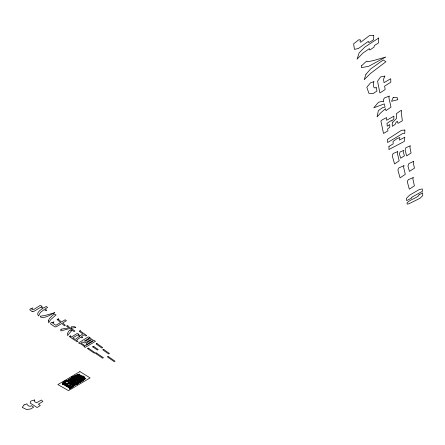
<?xml version="1.0" encoding="UTF-8"?>
<svg xmlns="http://www.w3.org/2000/svg" width="445" height="445" viewBox="0 0 445 445"><rect width="100%" height="100%" fill="white"/><g stroke="black" fill="none" stroke-linecap="round" stroke-linejoin="round"><path stroke-width="0.67" d="M57.199 319.349L58.434 318.759L58.34 319.043M62.2 383.874L78.693 374.162L85.913 378.589L69.642 388.146L62.2 383.874L64.169 381.287L67.028 380.208L67.167 381.165L68.658 382.644L70.271 382.856L71.295 382.272L73.225 383.89L70.427 385.643L66.366 386.266M84.122 379.179L80.745 381.148L79.088 380.197L78.214 381.215L78.331 382.044L76.245 383.501L75.305 382.694L74.899 381.365L77.219 378.884L74.944 376.631L76.54 375.107L79.672 374.073L79.394 375.157L84.066 379.196M71.784 330.585L69.604 330.207A14.296 7.087 -21.7 0 0 68.363 331.736L67.34 333.928L67.684 335.608A36.946 18.011 -22.3 0 1 71.812 330.591M32.084 311.45L29.837 309.876A1.207 0.64 -19.7 0 1 29.798 309.609L30.499 308.808A2.837 1.496 -19.8 0 1 30.944 308.535L32.969 307.912L31.651 309.014L33.052 309.965L39.978 305.498L41.964 306.188L41.552 306.616L43.582 308.035L46.202 306.449L47.621 307.445L45.006 309.025L46.808 310.282L45.924 310.816L44.138 309.575L41.046 311.934A10.519 5.468 -20.5 0 0 40.011 313.074L38.604 315.944C35.494 313.219 40.495 309.853 42.692 308.574L40.751 307.222L34.165 311.211A1.58 0.829 -19.8 0 1 32.09 311.444M88.622 348.346L95.097 352.74L94.296 353.208L87.621 348.691A1.129 0.54 -21.9 0 1 87.515 348.34L88.561 348.046A0.879 0.423 -21.9 0 0 88.605 348.352M70.61 336.359L71.545 336.993L77.135 333.455L78.665 334.123L78.353 334.429L80.261 335.747L82.831 333.884L79.355 331.447A1.174 0.579 -21.7 0 1 79.238 331.069L80.428 330.502L80.328 330.769A0.901 0.445 -21.7 0 0 80.378 331.091L86.719 335.536L85.891 336.025L84.055 334.74L81.485 336.598L82.759 337.482L81.936 337.972L80.74 337.149L76.401 340.286L77.925 341.321L77.102 341.81L69.565 336.715A1.274 0.629 -21.3 0 1 69.448 336.342L70.638 335.78L70.538 336.042A0.912 0.451 -21.3 0 0 70.594 336.37M92.866 346.922L97.411 350.054L98.212 349.575L93.867 346.577M58.312 319.048A1.113 0.573 -20.9 0 0 58.434 319.365L61.471 321.974L65.131 319.777L66.427 320.689L62.628 322.97L65.359 325.289L64.469 325.779L61.766 323.482L56.721 326.513A1.507 0.762 -20.7 0 1 54.757 326.758L50.469 323.849L51.053 322.792A2.837 1.446 -20.6 0 1 51.648 322.425L51.998 322.664L53.934 321.896L52.644 323.103L55.898 325.317L60.592 322.497L57.344 319.732A1.391 0.712 -20.8 0 1 57.171 319.36M93.85 346.583A0.929 0.445 -22.1 0 1 93.795 346.288L92.749 346.583A1.185 0.567 -22.1 0 0 92.86 346.928M34.632 399.988L34.621 401.59L36.434 402.847L41.402 400.011L42.87 401.423L38.392 404.205L40.289 405.517L37.096 407.52L30.143 403.048L30.777 401.101L34.632 399.988M388.98 146.372L388.941 149.526L404.244 141.465L404.872 137.182L399.493 140.097L399.844 137.516L396.907 138.673L393.024 141.465L393.174 143.869L388.98 146.372M373.767 35.428L373.628 39.75L368.788 42.675L368.332 41.335L358.453 48.488L354.404 49.373L353.647 43.799L358.92 39.683L360.75 40.111L359.938 41.268L360.689 42.297L369.344 35.65L373.767 35.428M64.614 381.816L64.553 383.279L71.133 387.462L75.461 384.591L70.021 380.859L69.359 379.724L64.614 381.816M86.108 344.124L86.502 345.131L85.234 345.882L81.012 343.017L82.859 341.921L84.038 342.728A1.407 0.684 -21.8 0 0 85.841 342.472L90.697 339.596L91.225 339.969L87.437 342.366L86.108 344.124M403.326 150.555L403.248 152.251L404.472 155.761L400.656 158.231L399.438 153.953L400.027 152.018L403.326 150.555M404.878 130.051L404.722 133.439L402.569 133.589L387.595 142.534L387.523 139.346L401.496 130.285L404.878 130.051M410.129 145.832L410.017 148.068L411.097 152.963L406.647 155.895L405.122 150.238L405.89 147.701L410.129 145.832M361.546 65.799L361.446 67.612L368.599 66.338L385.821 57.021L374.017 60.409L367.542 61.811L366.658 61.048L361.546 65.799M70.889 381.671L70.855 382.272L66.605 384.953L64.525 383.334L66.906 381.104L75.377 375.608L78.854 374.646L80.69 376.064L77.146 378.3L76.067 378.372L70.889 381.671M393.92 116.629L393.764 119.138L391.539 121.062L391.35 120.473L387 123.326L387.261 126.202L389.709 124.589L389.831 127.22L387.634 128.939L387.957 130.824L383.534 133.472L380.892 121.029L382.149 119.905L386.588 117.563L386.627 120.284L393.03 116.679L393.92 116.629M378.723 38.003L378.406 43.026L374.395 45.507L373.928 47.203L370.084 49.896L369.489 49.901L369.395 48.6L362.786 53.211L357.096 59.174L359.104 52.911L364.867 47.053L378.723 38.003M75.544 375.903L75.411 377.588L77.074 378.951L82.108 376.075L83.421 377.588L78.871 380.419L80.606 381.849L76.718 384.257L70.36 379.368L71.717 376.987L75.544 375.903M397.608 151.65L397.446 153.575L399.182 160.79L394.548 163.955L392.251 155.733L393.113 153.508L397.608 151.65M413.628 161.39L413.427 163.554L414.467 168.171L409.456 171.381L407.959 166.068L408.888 163.56L413.628 161.39M48.26 320.906L48.739 322.775L49.49 321.424A20.337 10.341 -21.2 0 1 51.286 319.082L56.07 314.888L54.234 314.131L53.556 314.632A20.698 10.558 -21.2 0 0 51.575 316.278L49.389 318.637L48.26 320.906M79.288 376.631L79.049 378.767L84.706 376.954L83.043 376.031L79.288 376.631M71.74 326.786L71.539 328.254L75.795 327.392A6.219 3.104 -21.3 0 0 74.271 326.686L71.74 326.786M403.938 165.679L403.676 167.548L405.3 174.379L400.072 177.828L397.88 170.079L398.915 167.86L403.938 165.679M61.015 329.239L60.776 330.935L68.625 328.816L65.326 328.56A15.547 7.704 -20.9 0 0 63.668 328.716L61.015 329.239M389.186 96.098L388.919 97.872L390.994 107.145L386.015 110.633L385.537 108.691L380.514 113.019L377.082 116.918L378.372 110.588L382.594 107.673L385.059 107.078L384.28 103.896L373.778 107.801L378.428 102.305L381.977 101.293L383.635 101.844L383.306 100.136L384.33 98.039L389.186 96.098M40.69 316.122L40.706 317.252C45.535 318.531 50.469 314.587 54.807 312.685L45.435 315.383A27.279 14.529 -20.4 0 1 43.059 315.817L40.69 316.122M70.621 378.434L70.399 379.591L71.372 380.341L69.509 380.358L66.355 381.426L63.802 384.791L72.796 381.204L74.793 382.578L72.557 383.267L69.453 385.353L70.577 388.568L72.518 386.149L75.889 383.262L77.113 384.102L80.762 381.621L75.133 377.594L74.721 376.709L70.621 378.434M392.796 122.158L392.173 124.633L392.39 126.33L395.26 124.3L395.766 122.792L397.268 121.212L397.997 123.354L402.347 120.773L401.24 112.285L401.718 110.421L400.266 110.916L396.311 113.703L396.617 118.353L392.796 122.158M413.227 177.566L412.865 178.962L414.406 185.843L409.311 189.181L407.231 181.432L408.349 179.691L413.227 177.566M66.95 325.951L66.861 326.268A1.196 0.601 -21.2 0 0 66.989 326.658L74.115 331.592L74.971 331.08L68.074 326.285A0.918 0.462 -21.2 0 1 67.974 325.968L68.074 325.69L66.95 325.951M373.906 81.696L373.344 83.632L373.65 87.053L374.979 88.027L376.337 87.226L376.943 91.064L373.116 93.561L368.944 93.394L366.825 87.27L370.496 82.842L373.906 81.696M70.043 378.801L69.654 380.058L76.479 384.502L80.818 381.626L75.127 377.633L74.788 376.715L70.043 378.801M365.979 74.204L364.205 79.7L370.446 73.492L385.937 61.738L383.251 59.969L370.691 68.931L365.979 74.204M96.331 343.54L96.231 343.835A1.09 0.523 -22.2 0 0 96.337 344.174L101.911 348.068L102.712 347.595L97.344 343.829A0.934 0.445 -22.3 0 1 97.271 343.534L96.331 343.54M418.984 194.849L418.695 195.733C415.202 198.654 410.284 199.471 407.036 202.831L407.181 204.144L408.955 203.777L420.169 198.181L422.75 195.594L422.65 192.835L418.984 194.849M95.853 352.991L95.758 353.274A1.113 0.523 -22.2 0 0 95.853 353.619L102.628 358.208L103.429 357.741L96.854 353.263A0.851 0.401 -22.2 0 1 96.782 352.985L95.853 352.991M103.101 349.442L103.001 349.731A1.107 0.523 -22.4 0 0 103.09 350.076L108.663 353.953L109.453 353.486L104.074 349.726A0.784 0.367 -22.5 0 1 104.03 349.436L103.101 349.442M107.779 356.595L107.679 356.873A1.079 0.501 -22.6 0 0 107.785 357.196L114.276 361.663L115.049 361.207L108.741 356.851A0.812 0.378 -22.6 0 1 108.686 356.584L107.779 356.595M384.842 76.117L383.501 79.405L384.035 82.659L390.738 78.715L390.832 82.158L384.614 86.174L385.17 89.562L379.874 92.972L377.571 81.185L380.547 76.946L384.842 76.117M411.914 197.157L411.53 198.092L406.691 200.606L406.335 198.464L409.339 195.349L419.107 189.642L422.216 188.908L422.589 191.189L411.914 197.157M393.269 97.372L391.528 101.299L397.808 99.669L397.007 97.427L393.269 97.372M67.979 380.353L67.601 380.948L68.563 381.226L74.209 377.165L78.025 376.342L79.177 378.072L75.784 380.036L74.988 379.579L68.402 384.057L65.109 385.075L62.834 382.989L66.249 380.486L67.979 380.353M24.086 404.894L22.25 407.392L26.711 409.572L30.844 408.899L33.598 407.175L31.489 405.679L30.477 406.257L28.803 406.09L27.162 404.716L26.95 403.81L24.086 404.894M87.164 344.63L93.055 341.248L92.399 340.787L88.444 343.334A7.009 3.365 -22.1 0 0 87.648 344.068L87.164 344.63M83.51 378.884L81.797 380.97L70.983 386.36L68.969 386.877L68.013 386.049C70.822 382.889 75.427 382.344 78.481 379.618L78.209 379.351L81.741 377.121L83.51 378.884M71.834 383.557L69.203 386.566L69.348 389.191L73.086 385.52L83.538 377.989L80.484 377.699L71.834 383.557M89.918 337.455L89.629 337.783L93.867 340.764L94.296 340.514L95.469 341.337L85.201 347.428L83.999 346.616L84.422 346.366L80.195 343.501L79.766 343.757L78.542 342.928L88.321 336.887L89.918 337.455M73.625 382.422L70.271 385.709L70.338 388.546L74.026 384.997L77.925 382.4L79.06 382.689L81.652 380.976L81.557 380.225L84.361 378.573L83.143 376.531L73.625 382.422M63.624 382.244L62.806 383L70.16 388.441L73.586 386.432L72.457 385.542L73.987 384.341L72.752 383.056L70.922 384.241L69.448 382.856L72.707 380.759L73.147 381.02L74.621 379.719L73.72 378.45L72.835 378.617L67.79 381.404L66.861 380.581L63.624 382.244M65.61 380.914L62.445 383.762L62.929 384.541L69.081 382.817L81.886 376.031L66.661 381.092L65.61 380.914M74.332 385.214L70.633 387.74L64.086 383.54L63.985 382.16L68.152 380.392L68.892 381.487L74.332 385.214M83.988 378.912L80.384 381.27L75.928 378.378L75.567 376.843L79.438 375.113L80.389 376.37L83.988 378.912M79.51 336.298L75.16 339.446L72.813 337.855L77.619 334.99L79.51 336.298M82.97 379.474L78.771 382.16L74.265 379.301L74.048 377.688L78.465 375.652L79.36 376.943L82.97 379.474M74.315 380.603L71.239 382.789L72.468 384.046L68.908 386.138L70.482 387.645L83.565 380.52L82.503 378.384L77.819 380.903L77.068 379.463L74.315 380.603M77.864 381.549L74.754 383.551L71.322 381.371L71.05 380.202L74.059 378.851L74.788 379.802L77.864 381.549M75.706 375.319L63.802 382.689L65.693 384.335L78.148 377.338L80.678 376.414L79.36 374.584L75.706 375.319M88.894 338.334L84.405 340.998L85.017 341.421L89.501 338.756L88.894 338.334M79.911 371.586L57.856 384.575L68.486 390.61L90.118 377.911L79.911 371.586"/></g></svg>
